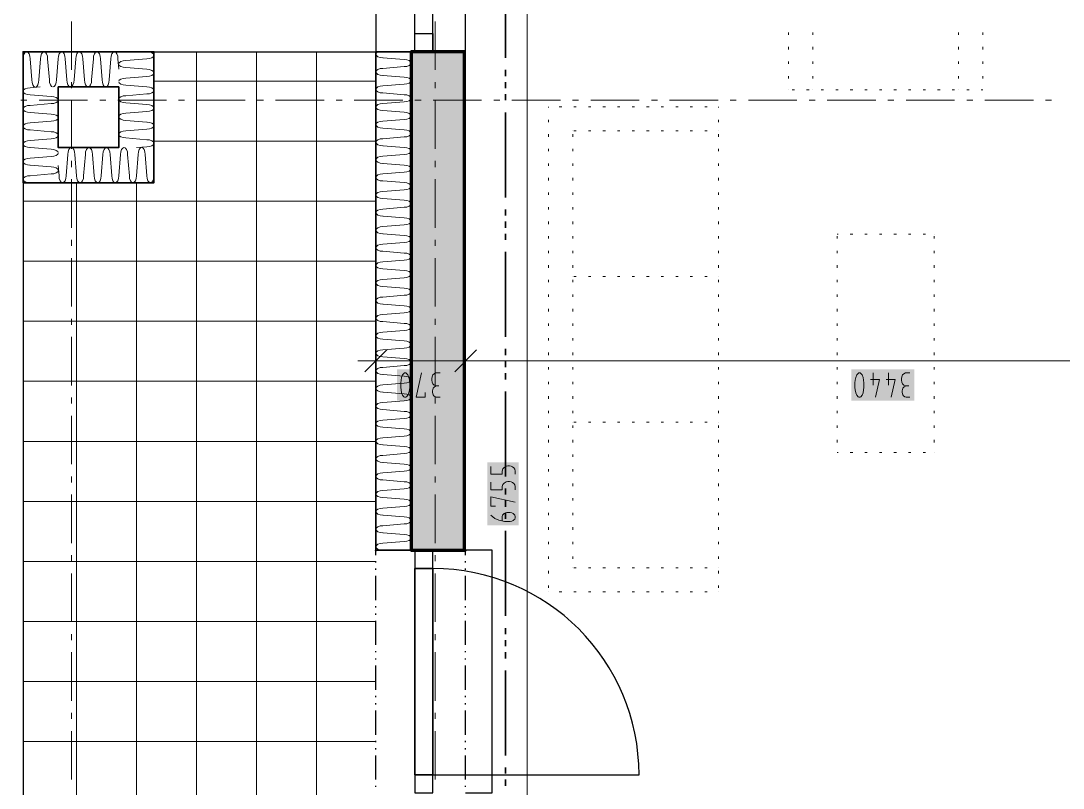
# Model space of a CAD drawing. Header units: millimetres. Extents: x 0 to 594, y 0 to 420.
# Drawn here: x 65.87 to 109.92, y 302.84 to 335.25 of the extents above; entities that cross this region are included whole.
import ezdxf

# ---------------------------------------------------------------- set-up
doc = ezdxf.new("R2010")
doc.units = ezdxf.units.MM
doc.header["$LTSCALE"] = 8
for name, color, linetype in [('PDF_Dvere', 7, 'Continuous'), ('PDF_Koty delkove', 7, 'Continuous'), ('PDF_Nabytek', 7, 'Continuous'), ('PDF_Obecne 0.25', 7, 'Continuous'), ('PDF_Okna', 7, 'Continuous'), ('PDF_Osy hlavni', 7, 'Continuous'), ('PDF_Pozarni useky', 7, 'Continuous'), ('PDF_Srafy', 7, 'Continuous'), ('PDF_Steny obvodove nosne', 7, 'Continuous'), ('PDF_Steny sendvic', 7, 'Continuous'), ('PDF_Zatepleni', 7, 'Continuous')]:
    doc.layers.add(name, color=color, linetype=linetype)

msp = doc.modelspace()

# ---------------------------------------------------------------- linework, layer by layer
at = {"layer": 'PDF_Dvere', "lineweight": 25}
for points in [[(82.52, 312.887), (82.52, 312.118), (83.289, 312.118), (83.289, 312.887)], [(82.52, 312.118), (83.289, 312.118)], [(82.52, 303.405), (82.52, 302.637), (83.289, 302.637), (83.289, 303.405)], [(82.52, 303.405), (83.289, 303.405)]]:
    msp.add_lwpolyline(points, close=True, dxfattribs=at)
for points in [[(82.52, 312.118), (82.52, 303.405), (82.52, 312.118)], [(83.289, 312.118), (83.289, 303.405), (83.289, 312.118)]]:
    msp.add_lwpolyline(points, dxfattribs=at)
msp.add_lwpolyline([(83.289, 303.405), (92.001, 303.405, 0.414213), (83.289, 312.118)], format="xyb", dxfattribs=at)
at = {"layer": 'PDF_Koty delkove', "lineweight": 18}
for points in [[(87.275, 149.093), (87.275, 159.435), (87.275, 191.374), (87.275, 192.86), (87.275, 204.494), (87.275, 205.621), (87.275, 227.197), (87.275, 228.684), (87.275, 273.219), (87.275, 275.833), (87.275, 277.217), (87.275, 346.455), (87.275, 350.35)], [(80.88, 321.662), (80.88, 320.893), (80.88, 320.124)], [(84.672, 321.662), (84.672, 320.893), (84.672, 320.124)], [(81.341, 321.354), (80.419, 320.432)], [(85.134, 321.354), (84.211, 320.432)], [(80.88, 320.893), (80.111, 320.893)], [(156.063, 320.893), (142.567, 320.893), (139.942, 320.893), (128.081, 320.893), (121.418, 320.893), (119.932, 320.893), (84.672, 320.893), (80.88, 320.893)], [(81.927, 319.969), (81.927, 319.764), (81.941, 319.663), (81.968, 319.543), (82.009, 319.44), (82.063, 319.372), (82.091, 319.355), (82.146, 319.355), (82.174, 319.372), (82.228, 319.44), (82.269, 319.543), (82.297, 319.663), (82.311, 319.764), (82.311, 319.969), (82.297, 320.072), (82.269, 320.192), (82.228, 320.294), (82.174, 320.363), (82.146, 320.38), (82.091, 320.38), (82.063, 320.363), (82.009, 320.294), (81.968, 320.192), (81.941, 320.072), (81.927, 319.969)], [(82.968, 319.559), (82.968, 319.355), (82.584, 319.355), (82.803, 320.38)], [(83.597, 320.38), (83.405, 320.38), (83.337, 320.345), (83.282, 320.294), (83.255, 320.209), (83.241, 320.141), (83.241, 320.072), (83.255, 319.987), (83.282, 319.919), (83.337, 319.868), (83.433, 319.833)], [(101.125, 319.969), (101.125, 319.764), (101.139, 319.663), (101.166, 319.543), (101.207, 319.44), (101.261, 319.372), (101.289, 319.355), (101.343, 319.355), (101.371, 319.372), (101.425, 319.44), (101.466, 319.543), (101.494, 319.663), (101.508, 319.764), (101.508, 319.969), (101.494, 320.072), (101.466, 320.192), (101.425, 320.294), (101.371, 320.363), (101.343, 320.38), (101.289, 320.38), (101.261, 320.363), (101.207, 320.294), (101.166, 320.192), (101.139, 320.072), (101.125, 319.969)], [(101.891, 320.38), (101.891, 319.868)], [(102.548, 320.38), (102.548, 319.868)], [(103.451, 320.38), (103.26, 320.38), (103.192, 320.345), (103.137, 320.294), (103.11, 320.209), (103.096, 320.141), (103.096, 320.072), (103.11, 319.987), (103.137, 319.919), (103.192, 319.868), (103.287, 319.833)], [(83.597, 319.355), (83.433, 319.355), (83.378, 319.372), (83.323, 319.407), (83.295, 319.458), (83.268, 319.559), (83.268, 319.628), (83.295, 319.731), (83.35, 319.799), (83.433, 319.833), (83.542, 319.833)], [(101.782, 320.107), (102.165, 320.107), (102, 319.355)], [(102.439, 320.107), (102.822, 320.107), (102.657, 319.355)], [(103.451, 319.355), (103.287, 319.355), (103.232, 319.372), (103.178, 319.407), (103.15, 319.458), (103.123, 319.559), (103.123, 319.628), (103.15, 319.731), (103.205, 319.799), (103.287, 319.833), (103.396, 319.833)], [(85.737, 316.098), (86.215, 316.098), (86.215, 316.235), (86.25, 316.33), (86.301, 316.385), (86.386, 316.44), (86.454, 316.454), (86.522, 316.454), (86.591, 316.44), (86.659, 316.413), (86.71, 316.372), (86.745, 316.317), (86.762, 316.235), (86.762, 316.098)], [(85.737, 316.427), (85.737, 316.098)], [(85.737, 315.77), (85.737, 315.441), (86.215, 315.441), (86.215, 315.578), (86.25, 315.673), (86.301, 315.728), (86.386, 315.783), (86.454, 315.797), (86.522, 315.797), (86.591, 315.783), (86.659, 315.756), (86.71, 315.714), (86.745, 315.66), (86.762, 315.578), (86.762, 315.441)], [(85.941, 314.756), (85.737, 314.756), (85.737, 315.14), (86.762, 314.921)], [(86.215, 314.127), (86.215, 314.318), (86.232, 314.373), (86.266, 314.414), (86.301, 314.441), (86.351, 314.469), (86.42, 314.483), (86.556, 314.483), (86.625, 314.469), (86.676, 314.441), (86.71, 314.414), (86.745, 314.373), (86.762, 314.318), (86.762, 314.264), (86.745, 314.209), (86.71, 314.168), (86.676, 314.141), (86.625, 314.113), (86.556, 314.099), (86.317, 314.099), (86.079, 314.154), (85.907, 314.236), (85.737, 314.373)]]:
    msp.add_lwpolyline(points, dxfattribs=at)
at = {"layer": 'PDF_Koty delkove', "color": 7, "lineweight": 18, "true_color": 0xffffff, "transparency": 33554559}
for points in [[(83.779, 320.534), (81.774, 320.534), (83.779, 319.202), (81.774, 319.202)], [(103.633, 320.534), (100.971, 320.534), (103.633, 319.202), (100.971, 319.202)], [(86.916, 313.945), (86.916, 316.607), (85.583, 313.945), (85.583, 316.607)]]:
    msp.add_solid(points, dxfattribs=at)
at = {"layer": 'PDF_Nabytek', "lineweight": 13}
for points in [[(98.324, 334.665), (98.324, 334.768)], [(99.349, 334.665), (99.349, 334.768)], [(105.499, 334.665), (105.499, 334.768)], [(106.524, 334.665), (106.524, 334.768)], [(98.324, 334.05), (98.324, 334.153)], [(99.349, 334.05), (99.349, 334.153)], [(105.499, 334.05), (105.499, 334.153)], [(106.524, 334.05), (106.524, 334.153)], [(98.324, 333.435), (98.324, 333.538)], [(99.349, 333.435), (99.349, 333.538)], [(105.499, 333.435), (105.499, 333.538)], [(106.524, 333.435), (106.524, 333.538)], [(98.324, 332.82), (98.324, 332.923)], [(99.349, 332.82), (99.349, 332.923)], [(105.499, 332.82), (105.499, 332.923)], [(106.524, 332.82), (106.524, 332.923)], [(98.324, 332.347), (98.324, 332.347)], [(98.324, 332.347), (98.324, 332.347)], [(98.572, 332.347), (98.469, 332.347)], [(99.187, 332.347), (99.084, 332.347)], [(99.349, 332.347), (99.349, 332.347)], [(99.802, 332.347), (99.699, 332.347)], [(100.417, 332.347), (100.314, 332.347)], [(101.032, 332.347), (100.929, 332.347)], [(101.647, 332.347), (101.544, 332.347)], [(102.262, 332.347), (102.159, 332.347)], [(102.877, 332.347), (102.774, 332.347)], [(103.492, 332.347), (103.389, 332.347)], [(104.107, 332.347), (104.004, 332.347)], [(104.722, 332.347), (104.619, 332.347)], [(105.337, 332.347), (105.234, 332.347)], [(105.499, 332.347), (105.499, 332.347)], [(105.952, 332.347), (105.849, 332.347)], [(106.524, 332.347), (106.464, 332.347)], [(106.524, 332.347), (106.524, 332.347)], [(106.524, 332.347), (106.524, 332.347)], [(88.18, 331.628), (88.18, 331.628)], [(88.18, 331.59), (88.18, 331.628)], [(88.18, 331.628), (88.18, 331.628)], [(88.732, 331.628), (88.629, 331.628)], [(89.347, 331.628), (89.244, 331.628)], [(89.962, 331.628), (89.859, 331.628)], [(90.577, 331.628), (90.474, 331.628)], [(91.192, 331.628), (91.089, 331.628)], [(91.807, 331.628), (91.704, 331.628)], [(92.422, 331.628), (92.319, 331.628)], [(93.037, 331.628), (92.934, 331.628)], [(93.652, 331.628), (93.549, 331.628)], [(94.267, 331.628), (94.164, 331.628)], [(94.882, 331.628), (94.779, 331.628)], [(95.355, 331.59), (95.355, 331.628)], [(95.355, 331.628), (95.355, 331.628)], [(95.355, 331.628), (95.355, 331.628)], [(88.18, 330.975), (88.18, 331.078)], [(95.355, 330.975), (95.355, 331.078)], [(88.18, 330.36), (88.18, 330.463)], [(89.205, 330.603), (89.205, 330.603)], [(89.205, 330.603), (89.205, 330.603)], [(89.205, 330.36), (89.205, 330.463)], [(89.347, 330.603), (89.244, 330.603)], [(89.962, 330.603), (89.859, 330.603)], [(90.577, 330.603), (90.474, 330.603)], [(91.192, 330.603), (91.089, 330.603)], [(91.807, 330.603), (91.704, 330.603)], [(92.422, 330.603), (92.319, 330.603)], [(93.037, 330.603), (92.934, 330.603)], [(93.652, 330.603), (93.549, 330.603)], [(94.267, 330.603), (94.164, 330.603)], [(94.882, 330.603), (94.779, 330.603)], [(95.355, 330.603), (95.355, 330.603)], [(95.355, 330.36), (95.355, 330.463)], [(88.18, 329.745), (88.18, 329.848)], [(89.205, 329.745), (89.205, 329.848)], [(95.355, 329.745), (95.355, 329.848)], [(88.18, 329.13), (88.18, 329.233)], [(89.205, 329.13), (89.205, 329.233)], [(95.355, 329.13), (95.355, 329.233)], [(88.18, 328.515), (88.18, 328.618)], [(89.205, 328.515), (89.205, 328.618)], [(95.355, 328.515), (95.355, 328.618)], [(88.18, 327.9), (88.18, 328.003)], [(89.205, 327.9), (89.205, 328.003)], [(95.355, 327.9), (95.355, 328.003)], [(88.18, 327.285), (88.18, 327.388)], [(89.205, 327.285), (89.205, 327.388)], [(95.355, 327.285), (95.355, 327.388)], [(88.18, 326.67), (88.18, 326.773)], [(89.205, 326.67), (89.205, 326.773)], [(95.355, 326.67), (95.355, 326.773)], [(88.18, 326.055), (88.18, 326.158)], [(89.205, 326.055), (89.205, 326.158)], [(95.355, 326.055), (95.355, 326.158)], [(100.417, 326.244), (100.374, 326.244)], [(100.374, 326.244), (100.374, 326.244)], [(100.374, 326.244), (100.374, 326.244)], [(100.374, 326.055), (100.374, 326.158)], [(101.032, 326.244), (100.929, 326.244)], [(101.647, 326.244), (101.544, 326.244)], [(102.262, 326.244), (102.159, 326.244)], [(102.877, 326.244), (102.774, 326.244)], [(103.492, 326.244), (103.389, 326.244)], [(104.107, 326.244), (104.004, 326.244)], [(104.474, 326.244), (104.474, 326.244)], [(104.474, 326.244), (104.474, 326.244)], [(104.474, 326.055), (104.474, 326.158)], [(88.18, 325.44), (88.18, 325.543)], [(89.205, 325.44), (89.205, 325.543)], [(95.355, 325.44), (95.355, 325.543)], [(100.374, 325.44), (100.374, 325.543)], [(104.474, 325.44), (104.474, 325.543)], [(88.18, 324.825), (88.18, 324.928)], [(89.205, 324.825), (89.205, 324.928)], [(95.355, 324.825), (95.355, 324.928)], [(100.374, 324.825), (100.374, 324.928)], [(104.474, 324.825), (104.474, 324.928)], [(88.18, 324.21), (88.18, 324.313)], [(89.205, 324.453), (89.205, 324.453)], [(89.205, 324.21), (89.205, 324.313)], [(89.347, 324.453), (89.244, 324.453)], [(89.962, 324.453), (89.859, 324.453)], [(90.577, 324.453), (90.474, 324.453)], [(91.192, 324.453), (91.089, 324.453)], [(91.807, 324.453), (91.704, 324.453)], [(92.422, 324.453), (92.319, 324.453)], [(93.037, 324.453), (92.934, 324.453)], [(93.652, 324.453), (93.549, 324.453)], [(94.267, 324.453), (94.164, 324.453)], [(94.882, 324.453), (94.779, 324.453)], [(95.355, 324.453), (95.355, 324.453)], [(95.355, 324.21), (95.355, 324.313)], [(100.374, 324.21), (100.374, 324.313)], [(104.474, 324.21), (104.474, 324.313)], [(88.18, 323.595), (88.18, 323.698)], [(89.205, 323.595), (89.205, 323.698)], [(95.355, 323.595), (95.355, 323.698)], [(100.374, 323.595), (100.374, 323.698)], [(104.474, 323.595), (104.474, 323.698)], [(88.18, 322.98), (88.18, 323.083)], [(89.205, 322.98), (89.205, 323.083)], [(95.355, 322.98), (95.355, 323.083)], [(100.374, 322.98), (100.374, 323.083)], [(104.474, 322.98), (104.474, 323.083)], [(88.18, 322.365), (88.18, 322.468)], [(89.205, 322.365), (89.205, 322.468)], [(95.355, 322.365), (95.355, 322.468)], [(100.374, 322.365), (100.374, 322.468)], [(104.474, 322.365), (104.474, 322.468)], [(88.18, 321.75), (88.18, 321.853)], [(89.205, 321.75), (89.205, 321.853)], [(95.355, 321.75), (95.355, 321.853)], [(100.374, 321.75), (100.374, 321.853)], [(104.474, 321.75), (104.474, 321.853)], [(88.18, 321.135), (88.18, 321.238)], [(89.205, 321.135), (89.205, 321.238)], [(95.355, 321.135), (95.355, 321.238)], [(100.374, 321.135), (100.374, 321.238)], [(104.474, 321.135), (104.474, 321.238)], [(88.18, 320.52), (88.18, 320.623)], [(89.205, 320.52), (89.205, 320.623)], [(95.355, 320.52), (95.355, 320.623)], [(100.374, 320.52), (100.374, 320.623)], [(104.474, 320.52), (104.474, 320.623)], [(88.18, 319.905), (88.18, 320.008)], [(89.205, 319.905), (89.205, 320.008)], [(95.355, 319.905), (95.355, 320.008)], [(100.374, 319.905), (100.374, 320.008)], [(104.474, 319.905), (104.474, 320.008)], [(88.18, 319.29), (88.18, 319.393)], [(89.205, 319.29), (89.205, 319.393)], [(95.355, 319.29), (95.355, 319.393)], [(100.374, 319.29), (100.374, 319.393)], [(104.474, 319.29), (104.474, 319.393)], [(88.18, 318.675), (88.18, 318.778)], [(89.205, 318.675), (89.205, 318.778)], [(95.355, 318.675), (95.355, 318.778)], [(100.374, 318.675), (100.374, 318.778)], [(104.474, 318.675), (104.474, 318.778)], [(88.18, 318.06), (88.18, 318.163)], [(89.205, 318.303), (89.205, 318.303)], [(89.205, 318.06), (89.205, 318.163)], [(89.347, 318.303), (89.244, 318.303)], [(89.962, 318.303), (89.859, 318.303)], [(90.577, 318.303), (90.474, 318.303)], [(91.192, 318.303), (91.089, 318.303)], [(91.807, 318.303), (91.704, 318.303)], [(92.422, 318.303), (92.319, 318.303)], [(93.037, 318.303), (92.934, 318.303)], [(93.652, 318.303), (93.549, 318.303)], [(94.267, 318.303), (94.164, 318.303)], [(94.882, 318.303), (94.779, 318.303)], [(95.355, 318.303), (95.355, 318.303)], [(95.355, 318.06), (95.355, 318.163)], [(100.374, 318.06), (100.374, 318.163)], [(104.474, 318.06), (104.474, 318.163)], [(88.18, 317.445), (88.18, 317.548)], [(89.205, 317.445), (89.205, 317.548)], [(95.355, 317.445), (95.355, 317.548)], [(100.374, 317.445), (100.374, 317.548)], [(104.474, 317.445), (104.474, 317.548)], [(88.18, 316.83), (88.18, 316.933)], [(89.205, 316.83), (89.205, 316.933)], [(95.355, 316.83), (95.355, 316.933)], [(100.417, 317.019), (100.374, 317.019)], [(100.374, 317.019), (100.374, 317.019)], [(100.374, 317.019), (100.374, 317.019)], [(101.032, 317.019), (100.929, 317.019)], [(101.647, 317.019), (101.544, 317.019)], [(102.262, 317.019), (102.159, 317.019)], [(102.877, 317.019), (102.774, 317.019)], [(103.492, 317.019), (103.389, 317.019)], [(104.107, 317.019), (104.004, 317.019)], [(104.474, 317.019), (104.474, 317.019)], [(104.474, 317.019), (104.474, 317.019)], [(88.18, 316.215), (88.18, 316.318)], [(89.205, 316.215), (89.205, 316.318)], [(95.355, 316.215), (95.355, 316.318)], [(88.18, 315.6), (88.18, 315.703)], [(89.205, 315.6), (89.205, 315.703)], [(95.355, 315.6), (95.355, 315.703)], [(88.18, 314.985), (88.18, 315.088)], [(89.205, 314.985), (89.205, 315.088)], [(95.355, 314.985), (95.355, 315.088)], [(88.18, 314.37), (88.18, 314.473)], [(89.205, 314.37), (89.205, 314.473)], [(95.355, 314.37), (95.355, 314.473)], [(88.18, 313.755), (88.18, 313.858)], [(89.205, 313.755), (89.205, 313.858)], [(95.355, 313.755), (95.355, 313.858)], [(88.18, 313.14), (88.18, 313.243)], [(89.205, 313.14), (89.205, 313.243)], [(95.355, 313.14), (95.355, 313.243)], [(88.18, 312.525), (88.18, 312.628)], [(89.205, 312.525), (89.205, 312.628)], [(95.355, 312.525), (95.355, 312.628)], [(88.18, 311.91), (88.18, 312.013)], [(89.205, 312.153), (89.205, 312.153)], [(89.205, 312.153), (89.205, 312.153)], [(89.347, 312.153), (89.244, 312.153)], [(89.962, 312.153), (89.859, 312.153)], [(90.577, 312.153), (90.474, 312.153)], [(91.192, 312.153), (91.089, 312.153)], [(91.807, 312.153), (91.704, 312.153)], [(92.422, 312.153), (92.319, 312.153)], [(93.037, 312.153), (92.934, 312.153)], [(93.652, 312.153), (93.549, 312.153)], [(94.267, 312.153), (94.164, 312.153)], [(94.882, 312.153), (94.779, 312.153)], [(95.355, 312.153), (95.355, 312.153)], [(95.355, 311.91), (95.355, 312.013)], [(88.18, 311.295), (88.18, 311.398)], [(88.18, 311.128), (88.18, 311.128)], [(88.18, 311.128), (88.18, 311.128)], [(88.732, 311.128), (88.629, 311.128)], [(89.347, 311.128), (89.244, 311.128)], [(89.962, 311.128), (89.859, 311.128)], [(90.577, 311.128), (90.474, 311.128)], [(91.192, 311.128), (91.089, 311.128)], [(91.807, 311.128), (91.704, 311.128)], [(92.422, 311.128), (92.319, 311.128)], [(93.037, 311.128), (92.934, 311.128)], [(93.652, 311.128), (93.549, 311.128)], [(94.267, 311.128), (94.164, 311.128)], [(94.882, 311.128), (94.779, 311.128)], [(95.355, 311.295), (95.355, 311.398)], [(95.355, 311.128), (95.355, 311.128)], [(95.355, 311.128), (95.355, 311.128)]]:
    msp.add_lwpolyline(points, dxfattribs=at)
at = {"layer": 'PDF_Obecne 0.25', "lineweight": 25}
for points in [[(71.501, 333.95), (80.88, 333.95)], [(65.966, 328.415), (65.966, 277.114)], [(84.672, 302.637), (85.8, 302.637), (85.8, 312.887), (84.672, 312.887)]]:
    msp.add_lwpolyline(points, dxfattribs=at)
at = {"layer": 'PDF_Okna', "lineweight": 25}
for points in [[(80.88, 344.2), (80.88, 333.95)], [(82.52, 333.95), (82.52, 344.2)], [(83.289, 333.95), (83.289, 344.2)], [(84.672, 333.95), (84.672, 344.2)]]:
    msp.add_lwpolyline(points, dxfattribs=at)
msp.add_lwpolyline([(82.52, 333.95), (82.52, 334.719), (83.289, 334.719), (83.289, 333.95)], close=True, dxfattribs=at)
at = {"layer": 'PDF_Osy hlavni', "lineweight": 18}
for points in [[(68.016, 333.179), (68.016, 335.229)], [(83.391, 335.229), (83.391, 333.179), (83.391, 335.229)], [(68.016, 332.41), (68.016, 332.667)], [(83.391, 332.667), (83.391, 332.41), (83.391, 332.667)], [(66.131, 331.9), (65.875, 331.9)], [(68.693, 331.9), (66.643, 331.9)], [(68.016, 329.848), (68.016, 331.898)], [(69.462, 331.9), (69.206, 331.9)], [(72.025, 331.9), (69.975, 331.9)], [(72.793, 331.9), (72.537, 331.9)], [(75.356, 331.9), (73.306, 331.9)], [(76.125, 331.9), (75.868, 331.9)], [(78.687, 331.9), (76.637, 331.9)], [(79.456, 331.9), (79.2, 331.9)], [(82.018, 331.9), (79.968, 331.9)], [(82.787, 331.9), (82.531, 331.9)], [(85.349, 331.9), (83.299, 331.9)], [(83.391, 331.898), (83.391, 329.848), (83.391, 331.898)], [(86.118, 331.9), (85.862, 331.9)], [(88.681, 331.9), (86.631, 331.9)], [(89.449, 331.9), (89.193, 331.9)], [(92.012, 331.9), (89.962, 331.9)], [(92.781, 331.9), (92.524, 331.9)], [(95.343, 331.9), (93.293, 331.9)], [(96.112, 331.9), (95.856, 331.9)], [(98.674, 331.9), (96.624, 331.9)], [(99.443, 331.9), (99.187, 331.9)], [(102.006, 331.9), (99.956, 331.9)], [(102.774, 331.9), (102.518, 331.9)], [(105.337, 331.9), (103.287, 331.9)], [(106.106, 331.9), (105.849, 331.9)], [(108.668, 331.9), (106.618, 331.9)], [(109.437, 331.9), (109.181, 331.9)], [(68.016, 329.079), (68.016, 329.335)], [(83.391, 329.335), (83.391, 329.079), (83.391, 329.335)], [(68.016, 326.517), (68.016, 328.567)], [(83.391, 328.567), (83.391, 326.517), (83.391, 328.567)], [(68.016, 325.748), (68.016, 326.004)], [(83.391, 326.004), (83.391, 325.748), (83.391, 326.004)], [(68.016, 323.185), (68.016, 325.235)], [(83.391, 325.235), (83.391, 323.185), (83.391, 325.235)], [(68.016, 322.417), (68.016, 322.673)], [(83.391, 322.673), (83.391, 322.417), (83.391, 322.673)], [(68.016, 319.854), (68.016, 321.904)], [(83.391, 321.904), (83.391, 319.854), (83.391, 321.904)], [(68.016, 319.085), (68.016, 319.342)], [(83.391, 319.342), (83.391, 319.085), (83.391, 319.342)], [(68.016, 316.523), (68.016, 318.573)], [(83.391, 318.573), (83.391, 316.523), (83.391, 318.573)], [(68.016, 315.754), (68.016, 316.01)], [(83.391, 316.01), (83.391, 315.754), (83.391, 316.01)], [(68.016, 313.192), (68.016, 315.242)], [(83.391, 315.242), (83.391, 313.192), (83.391, 315.242)], [(68.016, 312.423), (68.016, 312.679)], [(83.391, 312.423), (83.391, 312.679), (83.391, 312.423)], [(68.016, 309.86), (68.016, 311.91)], [(83.391, 311.91), (83.391, 309.86), (83.391, 311.91)], [(68.016, 309.092), (68.016, 309.348)], [(83.391, 309.348), (83.391, 309.092), (83.391, 309.348)], [(68.016, 306.529), (68.016, 308.579)], [(83.391, 308.579), (83.391, 306.529), (83.391, 308.579)], [(68.016, 305.761), (68.016, 306.017)], [(83.391, 306.017), (83.391, 305.761), (83.391, 306.017)], [(68.016, 303.198), (68.016, 305.248)], [(83.391, 305.248), (83.391, 303.198), (83.391, 305.248)]]:
    msp.add_lwpolyline(points, dxfattribs=at)
at = {"layer": 'PDF_Pozarni useky', "lineweight": 35}
for points in [[(86.353, 333.692), (86.353, 337.279)], [(86.353, 332.923), (86.353, 333.179)], [(86.353, 332.41), (86.353, 332.667)], [(86.353, 331.898), (86.353, 332.154)], [(86.353, 327.798), (86.353, 331.385)], [(86.353, 327.029), (86.353, 327.285)], [(86.353, 326.517), (86.353, 326.773)], [(86.353, 326.004), (86.353, 326.26)], [(86.353, 321.904), (86.353, 325.492)], [(86.353, 321.135), (86.353, 321.392)], [(86.353, 320.623), (86.353, 320.879)], [(86.353, 320.11), (86.353, 320.367)], [(86.353, 316.01), (86.353, 319.598)], [(86.353, 315.242), (86.353, 315.498)], [(86.353, 314.729), (86.353, 314.985)], [(86.353, 314.217), (86.353, 314.473)], [(86.353, 310.117), (86.353, 313.704)], [(86.353, 309.348), (86.353, 309.604)], [(86.353, 308.836), (86.353, 309.092)], [(86.353, 308.323), (86.353, 308.579)], [(86.353, 304.223), (86.353, 307.811)], [(86.353, 303.454), (86.353, 303.711)], [(86.353, 302.942), (86.353, 303.198)]]:
    msp.add_lwpolyline(points, dxfattribs=at)
at = {"layer": 'PDF_Srafy', "lineweight": 9}
for points in [[(73.295, 333.95), (73.295, 332.71), (73.295, 327.637), (73.295, 322.563), (73.295, 317.49), (73.295, 312.417), (73.295, 307.343), (73.295, 302.27), (73.295, 297.196), (73.295, 292.123), (73.295, 287.049), (73.295, 281.976)], [(75.831, 333.95), (75.831, 330.174), (75.831, 325.1), (75.831, 320.027), (75.831, 314.953), (75.831, 309.88), (75.831, 304.806), (75.831, 299.733), (75.831, 294.66), (75.831, 289.586), (75.831, 284.513), (75.831, 279.439), (75.831, 277.114)], [(78.368, 333.95), (78.368, 332.71), (78.368, 327.637)], [(80.88, 332.71), (78.368, 332.71), (73.295, 332.71), (71.501, 332.71)], [(80.88, 330.174), (75.831, 330.174), (71.501, 330.174)], [(68.221, 328.415), (68.221, 327.637), (68.221, 322.563), (68.221, 317.49), (68.221, 312.417), (68.221, 307.343), (68.221, 302.27), (68.221, 297.196), (68.221, 292.123), (68.221, 287.049)], [(70.758, 328.415), (70.758, 325.1), (70.758, 320.027), (70.758, 314.953), (70.758, 309.88), (70.758, 304.806), (70.758, 299.733), (70.758, 294.66), (70.758, 289.586), (70.758, 284.513)], [(80.88, 327.637), (78.368, 327.637), (73.295, 327.637), (68.221, 327.637), (65.966, 327.637)], [(78.368, 327.637), (78.368, 322.563), (78.368, 317.49), (78.368, 312.417), (78.368, 307.343), (78.368, 302.27), (78.368, 297.196), (78.368, 292.123), (78.368, 287.049), (78.368, 281.976), (78.368, 277.114)], [(80.88, 325.1), (75.831, 325.1), (70.758, 325.1), (65.966, 325.1)], [(68.221, 322.563), (65.966, 322.563)], [(80.88, 322.563), (78.368, 322.563), (73.295, 322.563), (68.221, 322.563)], [(80.88, 320.027), (75.831, 320.027), (70.758, 320.027), (65.966, 320.027)], [(68.221, 317.49), (65.966, 317.49)], [(80.88, 317.49), (78.368, 317.49), (73.295, 317.49), (68.221, 317.49)], [(70.758, 314.953), (65.966, 314.953)], [(80.88, 314.953), (75.831, 314.953), (70.758, 314.953)], [(73.295, 312.417), (68.221, 312.417), (65.966, 312.417)], [(80.88, 312.417), (78.368, 312.417), (73.295, 312.417)], [(75.831, 309.88), (70.758, 309.88), (65.966, 309.88)], [(80.88, 309.88), (75.831, 309.88)], [(80.88, 307.343), (78.368, 307.343), (73.295, 307.343), (68.221, 307.343), (65.966, 307.343)], [(80.88, 304.806), (75.831, 304.806), (70.758, 304.806), (65.966, 304.806)]]:
    msp.add_lwpolyline(points, dxfattribs=at)
at = {"layer": 'PDF_Steny obvodove nosne', "lineweight": 70}
msp.add_lwpolyline([(84.621, 333.95), (83.289, 333.95), (82.52, 333.95), (82.366, 333.95), (82.366, 312.887), (82.52, 312.887), (83.289, 312.887), (84.621, 312.887), (84.621, 333.95)], dxfattribs=at)
at = {"layer": 'PDF_Steny obvodove nosne', "color": 9, "lineweight": 9, "true_color": 0xc0c0c0, "transparency": 33554559}
msp.add_solid([(84.621, 312.887), (84.621, 333.95), (82.366, 312.887), (82.366, 333.95)], dxfattribs=at)
at = {"layer": 'PDF_Steny sendvic', "lineweight": 25}
for points in [[(80.88, 312.679), (80.88, 312.887)], [(84.672, 312.679), (84.672, 312.887)], [(80.88, 312.372), (80.88, 312.423)], [(84.672, 312.372), (84.672, 312.423)], [(80.88, 312.064), (80.88, 312.115)], [(84.672, 312.064), (84.672, 312.115)], [(80.88, 310.783), (80.88, 311.808)], [(84.672, 310.783), (84.672, 311.808)], [(80.88, 310.475), (80.88, 310.527)], [(80.88, 310.168), (80.88, 310.219)], [(84.672, 310.475), (84.672, 310.527)], [(84.672, 310.168), (84.672, 310.219)], [(80.88, 308.887), (80.88, 309.912)], [(84.672, 308.887), (84.672, 309.912)], [(80.88, 308.579), (80.88, 308.631)], [(84.672, 308.579), (84.672, 308.631)], [(80.88, 308.272), (80.88, 308.323)], [(80.88, 306.991), (80.88, 308.016)], [(84.672, 308.272), (84.672, 308.323)], [(84.672, 306.991), (84.672, 308.016)], [(80.88, 306.683), (80.88, 306.734)], [(84.672, 306.683), (84.672, 306.734)], [(80.88, 306.376), (80.88, 306.427)], [(84.672, 306.376), (84.672, 306.427)], [(80.88, 305.094), (80.88, 306.119)], [(84.672, 305.094), (84.672, 306.119)], [(80.88, 304.787), (80.88, 304.838)], [(84.672, 304.787), (84.672, 304.838)], [(80.88, 304.479), (80.88, 304.531)], [(84.672, 304.479), (84.672, 304.531)], [(80.88, 303.198), (80.88, 304.223)], [(84.672, 303.198), (84.672, 304.223)], [(80.88, 302.891), (80.88, 302.942)], [(84.672, 302.891), (84.672, 302.942)]]:
    msp.add_lwpolyline(points, dxfattribs=at)
at = {"layer": 'PDF_Steny sendvic', "lineweight": 25, "transparency": 33554559}
for points in [[(80.88, 312.823), (80.816, 312.887), (80.944, 312.887), (80.88, 312.951)], [(84.672, 312.823), (84.608, 312.887), (84.736, 312.887), (84.672, 312.951)]]:
    msp.add_solid(points, dxfattribs=at)
at = {"layer": 'PDF_Zatepleni', "lineweight": 9}
for points in [[(66.115, 333.95), (66.058, 333.928), (66.01, 333.863), (65.978, 333.767), (65.966, 333.653)], [(66.471, 332.464), (66.429, 332.485), (66.381, 332.55), (66.348, 332.647), (66.337, 332.761), (66.263, 333.653), (66.252, 333.767), (66.22, 333.863), (66.172, 333.928), (66.115, 333.95)], [(66.502, 332.464), (66.544, 332.485), (66.592, 332.55), (66.624, 332.647), (66.636, 332.761), (66.709, 333.653), (66.721, 333.767), (66.753, 333.863), (66.801, 333.928), (66.858, 333.95)], [(67.007, 333.653), (66.995, 333.767), (66.963, 333.863), (66.915, 333.928), (66.858, 333.95)], [(67.379, 332.761), (67.452, 333.653), (67.464, 333.767), (67.496, 333.863), (67.544, 333.928), (67.601, 333.95)], [(67.75, 333.653), (67.738, 333.767), (67.706, 333.863), (67.658, 333.928), (67.601, 333.95)], [(68.122, 332.761), (68.196, 333.653), (68.207, 333.767), (68.239, 333.863), (68.287, 333.928), (68.344, 333.95)], [(68.493, 333.653), (68.482, 333.767), (68.449, 333.863), (68.401, 333.928), (68.344, 333.95)], [(68.865, 332.761), (68.939, 333.653), (68.95, 333.767), (68.982, 333.863), (69.03, 333.928), (69.087, 333.95)], [(69.236, 333.653), (69.225, 333.767), (69.192, 333.863), (69.144, 333.928), (69.087, 333.95)], [(69.608, 332.761), (69.682, 333.653), (69.693, 333.767), (69.725, 333.863), (69.774, 333.928), (69.83, 333.95)], [(69.979, 333.653), (69.968, 333.767), (69.936, 333.863), (69.887, 333.928), (69.83, 333.95)], [(70.015, 333.446), (70.036, 333.487), (70.101, 333.536), (70.198, 333.568), (70.312, 333.579), (71.204, 333.653), (71.318, 333.664), (71.414, 333.696), (71.479, 333.745), (71.501, 333.802), (71.479, 333.858), (71.414, 333.907), (71.318, 333.939), (71.204, 333.95)], [(80.974, 333.95), (80.967, 333.948), (80.902, 333.899), (80.88, 333.843)], [(67.007, 333.653), (67.08, 332.761)], [(67.75, 333.653), (67.823, 332.761)], [(68.493, 333.653), (68.566, 332.761)], [(69.236, 333.653), (69.31, 332.761)], [(69.979, 333.653), (70.015, 333.218)], [(80.88, 333.843), (80.902, 333.786), (80.967, 333.737), (81.063, 333.705), (81.177, 333.694)], [(82.069, 333.62), (81.177, 333.694)], [(82.069, 333.62), (82.069, 333.62)], [(82.366, 333.487), (82.345, 333.528), (82.28, 333.577), (82.183, 333.609), (82.069, 333.62)], [(70.015, 332.702), (70.036, 332.744), (70.101, 332.792), (70.198, 332.825), (70.312, 332.836), (71.204, 332.91), (71.318, 332.921), (71.414, 332.953), (71.479, 333.002), (71.501, 333.058), (71.479, 333.115), (71.414, 333.164), (71.318, 333.196), (71.204, 333.207), (70.312, 333.281), (70.198, 333.292), (70.101, 333.324), (70.036, 333.373), (70.015, 333.414)], [(70.312, 333.281), (70.312, 333.281)], [(81.177, 333.248), (81.063, 333.237), (80.967, 333.205), (80.902, 333.156), (80.88, 333.099)], [(80.88, 333.099), (80.902, 333.043), (80.967, 332.994), (81.063, 332.962), (81.177, 332.951)], [(81.177, 333.248), (82.069, 333.322)], [(82.069, 333.322), (82.183, 333.333), (82.28, 333.365), (82.345, 333.414), (82.366, 333.455)], [(66.636, 332.761), (66.636, 332.761)], [(67.08, 332.761), (67.092, 332.647), (67.124, 332.55), (67.172, 332.485), (67.214, 332.464)], [(67.335, 332.55), (67.368, 332.647), (67.379, 332.761)], [(67.379, 332.761), (67.379, 332.761)], [(67.823, 332.761), (67.835, 332.647), (67.867, 332.55), (67.915, 332.485), (67.957, 332.464)], [(67.988, 332.464), (68.03, 332.485), (68.078, 332.55), (68.111, 332.647), (68.122, 332.761)], [(68.122, 332.761), (68.122, 332.761)], [(68.566, 332.761), (68.578, 332.647), (68.61, 332.55), (68.659, 332.485), (68.7, 332.464)], [(68.731, 332.464), (68.773, 332.485), (68.821, 332.55), (68.854, 332.647), (68.865, 332.761)], [(68.865, 332.761), (68.865, 332.761)], [(69.31, 332.761), (69.321, 332.647), (69.353, 332.55), (69.402, 332.485), (69.443, 332.464)], [(69.475, 332.464), (69.516, 332.485), (69.565, 332.55), (69.597, 332.647), (69.608, 332.761)], [(69.608, 332.761), (69.608, 332.761)], [(70.015, 332.671), (70.036, 332.63), (70.101, 332.581), (70.198, 332.549), (70.312, 332.538), (71.204, 332.464), (71.318, 332.453), (71.414, 332.42), (71.479, 332.372), (71.501, 332.315), (71.479, 332.258), (71.414, 332.21), (71.318, 332.178), (71.204, 332.167), (70.312, 332.093), (70.198, 332.082), (70.101, 332.049), (70.036, 332.001), (70.015, 331.959)], [(82.069, 332.877), (81.177, 332.951)], [(82.069, 332.877), (82.069, 332.877)], [(82.366, 332.744), (82.345, 332.785), (82.28, 332.834), (82.183, 332.866), (82.069, 332.877)], [(82.069, 332.579), (82.183, 332.59), (82.28, 332.622), (82.345, 332.671), (82.366, 332.712)], [(66.698, 332.464), (66.263, 332.428), (66.15, 332.417), (66.053, 332.385), (65.989, 332.336), (65.966, 332.279), (65.989, 332.223), (66.053, 332.174), (66.15, 332.142), (66.263, 332.131), (67.155, 332.057)], [(67.245, 332.464), (67.287, 332.485), (67.335, 332.55)], [(70.312, 332.538), (70.312, 332.538)], [(81.177, 332.505), (81.063, 332.494), (80.967, 332.461), (80.902, 332.413), (80.88, 332.356)], [(80.88, 332.356), (80.902, 332.299), (80.967, 332.251), (81.063, 332.219), (81.177, 332.208)], [(81.177, 332.505), (82.069, 332.579)], [(82.069, 332.134), (81.177, 332.208)], [(67.452, 331.892), (67.431, 331.851), (67.366, 331.802), (67.27, 331.77), (67.155, 331.758), (66.263, 331.685), (66.15, 331.674), (66.053, 331.641), (65.989, 331.593), (65.966, 331.536), (65.989, 331.479), (66.053, 331.431), (66.15, 331.399), (66.263, 331.388), (67.155, 331.314)], [(67.155, 332.057), (67.155, 332.057)], [(67.452, 331.923), (67.431, 331.965), (67.366, 332.013), (67.27, 332.046), (67.155, 332.057)], [(70.015, 331.216), (70.036, 331.258), (70.101, 331.306), (70.198, 331.339), (70.312, 331.35), (71.204, 331.424), (71.318, 331.435), (71.414, 331.467), (71.479, 331.515), (71.501, 331.572), (71.479, 331.629), (71.414, 331.677), (71.318, 331.71), (71.204, 331.721), (70.312, 331.794), (70.198, 331.806), (70.101, 331.838), (70.036, 331.887), (70.015, 331.928)], [(70.312, 331.794), (70.312, 331.794)], [(81.177, 331.762), (81.063, 331.751), (80.967, 331.718), (80.902, 331.67), (80.88, 331.613)], [(81.177, 331.762), (82.069, 331.835)], [(82.069, 332.134), (82.069, 332.134)], [(82.345, 332.042), (82.28, 332.09), (82.183, 332.123), (82.069, 332.134)], [(82.069, 331.835), (82.183, 331.847), (82.28, 331.879), (82.345, 331.928), (82.366, 331.969)], [(82.366, 332), (82.345, 332.042)], [(67.155, 331.314), (67.155, 331.314)], [(67.452, 331.18), (67.431, 331.222), (67.366, 331.27), (67.27, 331.303), (67.155, 331.314)], [(80.88, 331.613), (80.902, 331.556), (80.967, 331.508)], [(80.967, 331.508), (81.063, 331.476), (81.177, 331.465)], [(82.069, 331.391), (81.177, 331.465)], [(82.069, 331.391), (82.069, 331.391)], [(82.366, 331.257), (82.345, 331.299), (82.28, 331.347), (82.183, 331.38), (82.069, 331.391)], [(67.452, 331.149), (67.431, 331.108), (67.366, 331.059), (67.27, 331.027), (67.155, 331.015), (66.263, 330.942), (66.15, 330.931), (66.053, 330.898), (65.989, 330.85), (65.966, 330.793), (65.989, 330.736), (66.053, 330.688), (66.15, 330.656), (66.263, 330.645), (67.155, 330.571)], [(70.015, 330.473), (70.036, 330.515), (70.101, 330.563), (70.198, 330.595), (70.312, 330.607), (71.204, 330.68), (71.318, 330.692), (71.414, 330.724), (71.479, 330.772), (71.501, 330.829), (71.479, 330.886), (71.414, 330.934), (71.318, 330.966), (71.204, 330.978), (70.312, 331.051), (70.198, 331.063), (70.101, 331.095), (70.036, 331.143), (70.015, 331.185)], [(70.312, 331.051), (70.312, 331.051)], [(81.177, 331.019), (81.063, 331.007), (80.967, 330.975), (80.902, 330.927), (80.88, 330.87)], [(80.88, 330.87), (80.902, 330.813), (80.967, 330.765), (81.063, 330.733), (81.177, 330.721)], [(81.177, 331.019), (82.069, 331.092)], [(82.069, 331.092), (82.183, 331.104), (82.28, 331.136), (82.345, 331.184), (82.366, 331.226)], [(67.452, 330.406), (67.431, 330.364), (67.366, 330.316), (67.27, 330.284), (67.155, 330.272), (66.263, 330.199), (66.15, 330.187), (66.053, 330.155), (65.989, 330.107), (65.966, 330.05), (65.966, 330.05), (65.989, 329.993), (66.053, 329.945), (66.15, 329.913), (66.263, 329.901), (67.155, 329.828)], [(67.155, 330.571), (67.155, 330.571)], [(67.452, 330.437), (67.431, 330.479), (67.366, 330.527), (67.27, 330.56), (67.155, 330.571)], [(70.769, 329.901), (71.204, 329.937), (71.318, 329.949), (71.414, 329.981), (71.479, 330.029), (71.501, 330.086), (71.479, 330.143), (71.414, 330.191), (71.318, 330.223), (71.204, 330.235), (70.312, 330.308), (70.198, 330.32), (70.101, 330.352), (70.036, 330.4), (70.015, 330.442)], [(82.069, 330.648), (81.177, 330.721)], [(82.069, 330.648), (82.069, 330.648)], [(82.366, 330.514), (82.345, 330.556), (82.28, 330.604), (82.183, 330.637), (82.069, 330.648)], [(82.069, 330.349), (82.183, 330.361), (82.28, 330.393), (82.345, 330.441), (82.366, 330.483)], [(70.312, 330.308), (70.312, 330.308)], [(81.177, 330.276), (81.063, 330.264), (80.967, 330.232), (80.902, 330.184), (80.88, 330.127)], [(80.88, 330.127), (80.902, 330.07), (80.967, 330.022), (81.063, 329.99), (81.177, 329.978)], [(81.177, 330.276), (82.069, 330.349)], [(82.069, 329.905), (81.177, 329.978)], [(67.452, 329.663), (67.431, 329.621), (67.366, 329.573), (67.27, 329.541), (67.155, 329.529), (66.263, 329.456), (66.15, 329.444), (66.053, 329.412), (65.989, 329.364), (65.966, 329.307), (65.989, 329.25), (66.053, 329.202), (66.15, 329.17), (66.263, 329.158), (67.155, 329.085)], [(67.155, 329.828), (67.155, 329.828)], [(67.452, 329.694), (67.431, 329.736), (67.366, 329.784), (67.27, 329.817), (67.155, 329.828)], [(67.859, 329.604), (67.786, 328.712), (67.774, 328.599), (67.742, 328.502), (67.694, 328.438), (67.637, 328.415)], [(67.993, 329.901), (67.951, 329.88), (67.903, 329.815), (67.871, 329.719), (67.859, 329.604)], [(67.859, 329.604), (67.859, 329.604)], [(68.158, 329.604), (68.147, 329.719), (68.114, 329.815), (68.066, 329.88), (68.024, 329.901)], [(68.231, 328.712), (68.158, 329.604)], [(68.602, 329.604), (68.529, 328.712), (68.517, 328.599), (68.485, 328.502), (68.437, 328.438), (68.38, 328.415)], [(68.736, 329.901), (68.694, 329.88), (68.646, 329.815), (68.614, 329.719), (68.602, 329.604)], [(68.602, 329.604), (68.602, 329.604)], [(68.901, 329.604), (68.89, 329.719), (68.857, 329.815), (68.809, 329.88), (68.767, 329.901)], [(68.975, 328.712), (68.901, 329.604)], [(69.345, 329.604), (69.272, 328.712), (69.261, 328.599), (69.228, 328.502), (69.18, 328.438), (69.123, 328.415)], [(69.479, 329.901), (69.438, 329.88), (69.389, 329.815), (69.357, 329.719), (69.345, 329.604)], [(69.345, 329.604), (69.345, 329.604)], [(69.644, 329.604), (69.633, 329.719), (69.6, 329.815), (69.552, 329.88), (69.51, 329.901)], [(69.718, 328.712), (69.644, 329.604)], [(70.089, 329.604), (70.015, 328.712), (70.004, 328.599), (69.971, 328.502), (69.923, 328.438), (69.866, 328.415)], [(70.181, 329.88), (70.132, 329.815), (70.1, 329.719), (70.089, 329.604)], [(70.089, 329.604), (70.089, 329.604)], [(70.222, 329.901), (70.181, 329.88)], [(70.387, 329.604), (70.376, 329.719), (70.343, 329.815), (70.295, 329.88), (70.253, 329.901)], [(70.461, 328.712), (70.387, 329.604)], [(70.965, 329.901), (70.924, 329.88), (70.875, 329.815), (70.843, 329.719), (70.832, 329.604), (70.758, 328.712), (70.747, 328.599), (70.715, 328.502), (70.666, 328.438), (70.609, 328.415)], [(70.832, 329.604), (70.832, 329.604)], [(70.997, 329.901), (71.038, 329.88), (71.087, 329.815), (71.119, 329.719), (71.13, 329.604), (71.204, 328.712), (71.215, 328.599), (71.247, 328.502), (71.296, 328.438), (71.353, 328.415)], [(81.177, 329.532), (81.063, 329.521), (80.967, 329.489), (80.902, 329.441), (80.88, 329.384)], [(81.177, 329.532), (82.069, 329.606)], [(82.069, 329.905), (82.069, 329.905)], [(82.366, 329.771), (82.345, 329.813), (82.28, 329.861), (82.183, 329.893), (82.069, 329.905)], [(82.069, 329.606), (82.183, 329.617), (82.28, 329.65), (82.345, 329.698), (82.366, 329.74)], [(67.155, 329.085), (67.155, 329.085)], [(67.27, 329.073), (67.155, 329.085)], [(67.452, 328.951), (67.431, 328.993), (67.366, 329.041), (67.27, 329.073)], [(67.488, 328.712), (67.452, 329.147)], [(80.88, 329.384), (80.88, 329.384)], [(80.88, 329.384), (80.902, 329.327), (80.967, 329.279), (81.063, 329.247), (81.177, 329.235)], [(82.069, 329.162), (81.177, 329.235)], [(82.069, 329.162), (82.069, 329.162)], [(82.366, 329.028), (82.345, 329.069), (82.28, 329.118), (82.183, 329.15), (82.069, 329.162)], [(67.452, 328.92), (67.431, 328.878), (67.366, 328.83), (67.27, 328.797), (67.155, 328.786), (66.263, 328.712), (66.15, 328.701), (66.053, 328.669), (65.989, 328.621), (65.966, 328.564), (65.989, 328.507), (66.053, 328.459), (66.15, 328.427), (66.263, 328.415)], [(67.488, 328.712), (67.5, 328.599), (67.532, 328.502), (67.58, 328.438), (67.637, 328.415)], [(68.231, 328.712), (68.243, 328.599), (68.275, 328.502), (68.323, 328.438), (68.38, 328.415)], [(68.975, 328.712), (68.986, 328.599), (69.018, 328.502), (69.066, 328.438), (69.123, 328.415)], [(69.718, 328.712), (69.729, 328.599), (69.761, 328.502), (69.809, 328.438), (69.866, 328.415)], [(70.461, 328.712), (70.472, 328.599), (70.504, 328.502), (70.553, 328.438), (70.609, 328.415)], [(71.353, 328.415), (71.409, 328.438), (71.458, 328.502), (71.49, 328.599), (71.501, 328.712)], [(81.177, 328.789), (81.063, 328.778), (80.967, 328.746), (80.902, 328.698), (80.88, 328.641)], [(80.88, 328.641), (80.902, 328.584), (80.967, 328.536), (81.063, 328.503), (81.177, 328.492)], [(81.177, 328.789), (82.069, 328.863)], [(82.069, 328.863), (82.183, 328.874), (82.28, 328.907)], [(82.28, 328.907), (82.345, 328.955), (82.366, 328.997)], [(82.069, 328.419), (81.177, 328.492)], [(82.069, 328.419), (82.069, 328.419)], [(82.366, 328.285), (82.345, 328.326), (82.28, 328.375), (82.183, 328.407), (82.069, 328.419)], [(82.069, 328.12), (82.183, 328.131), (82.28, 328.164), (82.345, 328.212), (82.366, 328.254)], [(81.177, 328.046), (81.063, 328.035), (80.967, 328.003), (80.902, 327.955), (80.88, 327.898)], [(80.88, 327.898), (80.902, 327.841), (80.967, 327.793), (81.063, 327.76), (81.177, 327.749)], [(81.177, 328.046), (82.069, 328.12)], [(82.069, 327.675), (81.177, 327.749)], [(82.069, 327.377), (81.177, 327.303), (81.063, 327.292), (80.967, 327.26), (80.902, 327.211), (80.88, 327.154)], [(82.069, 327.675), (82.069, 327.675)], [(82.366, 327.542), (82.345, 327.583), (82.28, 327.632), (82.183, 327.664), (82.069, 327.675)], [(82.069, 327.377), (82.183, 327.388), (82.28, 327.42), (82.345, 327.469), (82.366, 327.51)], [(80.88, 327.154), (80.902, 327.098), (80.967, 327.049), (81.063, 327.017), (81.177, 327.006)], [(82.069, 326.932), (81.177, 327.006)], [(82.069, 326.932), (82.069, 326.932)], [(82.366, 326.799), (82.345, 326.84), (82.28, 326.889), (82.183, 326.921), (82.069, 326.932)], [(82.069, 326.634), (81.177, 326.56), (81.063, 326.549), (80.967, 326.516), (80.902, 326.468), (80.88, 326.411)], [(82.069, 326.634), (82.183, 326.645), (82.28, 326.677), (82.345, 326.726), (82.366, 326.767)], [(80.88, 326.411), (80.902, 326.354), (80.967, 326.306), (81.063, 326.274), (81.177, 326.263)], [(82.069, 326.189), (81.177, 326.263)], [(82.069, 326.189), (82.069, 326.189)], [(82.366, 326.055), (82.345, 326.097), (82.28, 326.145), (82.183, 326.178), (82.069, 326.189)], [(82.069, 325.89), (82.183, 325.902), (82.28, 325.934), (82.345, 325.983), (82.366, 326.024)], [(82.069, 325.89), (81.177, 325.817), (81.063, 325.806), (80.967, 325.773), (80.902, 325.725), (80.88, 325.668)], [(80.88, 325.668), (80.902, 325.611), (80.967, 325.563), (81.063, 325.531), (81.177, 325.52)], [(82.069, 325.446), (81.177, 325.52)], [(81.177, 325.074), (82.069, 325.147)], [(82.069, 325.446), (82.069, 325.446)], [(82.366, 325.312), (82.345, 325.354), (82.28, 325.402), (82.183, 325.435), (82.069, 325.446)], [(82.069, 325.147), (82.183, 325.159), (82.28, 325.191), (82.345, 325.24), (82.366, 325.281)], [(81.177, 325.074), (81.063, 325.062), (80.967, 325.03), (80.902, 324.982), (80.88, 324.925)], [(80.88, 324.925), (80.902, 324.868), (80.967, 324.82), (81.063, 324.788)], [(81.063, 324.788), (81.177, 324.777)], [(82.069, 324.703), (81.177, 324.777)], [(82.069, 324.703), (82.069, 324.703)], [(82.366, 324.569), (82.345, 324.611), (82.28, 324.659), (82.183, 324.692), (82.069, 324.703)], [(82.069, 324.404), (81.177, 324.331), (81.063, 324.319), (80.967, 324.287), (80.902, 324.239), (80.88, 324.182)], [(82.069, 324.404), (82.183, 324.416), (82.28, 324.448), (82.345, 324.496), (82.366, 324.538)], [(80.88, 324.182), (80.902, 324.125), (80.967, 324.077), (81.063, 324.045), (81.177, 324.033)], [(82.069, 323.96), (81.177, 324.033)], [(82.069, 323.96), (82.069, 323.96)], [(82.366, 323.826), (82.345, 323.868), (82.28, 323.916), (82.183, 323.948), (82.069, 323.96)], [(82.069, 323.661), (82.183, 323.672), (82.28, 323.705), (82.345, 323.753), (82.366, 323.795)], [(82.069, 323.661), (81.177, 323.588), (81.063, 323.576), (80.967, 323.544), (80.902, 323.496), (80.88, 323.439)], [(80.88, 323.439), (80.902, 323.382), (80.967, 323.334), (81.063, 323.302), (81.177, 323.29)], [(82.069, 323.217), (81.177, 323.29)], [(81.177, 322.844), (82.069, 322.918)], [(82.069, 323.217), (82.069, 323.217)], [(82.366, 323.083), (82.345, 323.125), (82.28, 323.173), (82.183, 323.205), (82.069, 323.217)], [(82.069, 322.918), (82.183, 322.929), (82.28, 322.962), (82.345, 323.01), (82.366, 323.052)], [(81.177, 322.844), (81.063, 322.833), (80.967, 322.801), (80.902, 322.753), (80.88, 322.696)], [(80.88, 322.696), (80.902, 322.639), (80.967, 322.591), (81.063, 322.558), (81.177, 322.547)], [(82.069, 322.474), (81.177, 322.547)], [(82.069, 322.474), (82.069, 322.474)], [(82.183, 322.462), (82.069, 322.474)], [(82.366, 322.34), (82.345, 322.381), (82.28, 322.43), (82.183, 322.462)], [(81.177, 322.101), (81.063, 322.09), (80.967, 322.058), (80.902, 322.01), (80.88, 321.953)], [(81.177, 322.101), (82.069, 322.175)], [(82.069, 322.175), (82.183, 322.186), (82.28, 322.219), (82.345, 322.267), (82.366, 322.309)], [(80.88, 321.953), (80.902, 321.896), (80.967, 321.848), (81.063, 321.815), (81.177, 321.804)], [(82.069, 321.73), (81.177, 321.804)], [(82.069, 321.73), (82.069, 321.73)], [(82.366, 321.597), (82.345, 321.638), (82.28, 321.687), (82.183, 321.719), (82.069, 321.73)], [(81.177, 321.358), (81.063, 321.347), (80.967, 321.315), (80.902, 321.266), (80.88, 321.21)], [(80.88, 321.21), (80.902, 321.153), (80.967, 321.104), (81.063, 321.072), (81.177, 321.061)], [(81.177, 321.358), (82.069, 321.432)], [(82.069, 321.432), (82.183, 321.443), (82.28, 321.475), (82.345, 321.524), (82.366, 321.565)], [(82.069, 320.987), (81.177, 321.061)], [(81.177, 320.615), (82.069, 320.689)], [(82.069, 320.987), (82.069, 320.987)], [(82.366, 320.854), (82.345, 320.895), (82.28, 320.944), (82.183, 320.976), (82.069, 320.987)], [(82.069, 320.689), (82.183, 320.7), (82.28, 320.732), (82.345, 320.781), (82.366, 320.822)], [(81.177, 320.615), (81.063, 320.604), (80.967, 320.572), (80.902, 320.523), (80.88, 320.466)], [(80.88, 320.466), (80.902, 320.41), (80.967, 320.361), (81.063, 320.329), (81.177, 320.318)], [(82.069, 320.244), (81.177, 320.318)], [(81.177, 319.872), (81.063, 319.861), (80.967, 319.828), (80.902, 319.78), (80.88, 319.723)], [(81.177, 319.872), (82.069, 319.946)], [(82.069, 320.244), (82.069, 320.244)], [(82.366, 320.11), (82.345, 320.152), (82.28, 320.2), (82.183, 320.233), (82.069, 320.244)], [(82.069, 319.946), (82.183, 319.957), (82.28, 319.989), (82.345, 320.038), (82.366, 320.079)], [(80.88, 319.723), (80.902, 319.666), (80.967, 319.618), (81.063, 319.586), (81.177, 319.575)], [(82.069, 319.501), (81.177, 319.575)], [(82.069, 319.501), (82.069, 319.501)], [(82.366, 319.367), (82.345, 319.409), (82.28, 319.457), (82.183, 319.49), (82.069, 319.501)], [(81.177, 319.129), (81.063, 319.117), (80.967, 319.085), (80.902, 319.037), (80.88, 318.98)], [(80.88, 318.98), (80.902, 318.923), (80.967, 318.875), (81.063, 318.843), (81.177, 318.832)], [(81.177, 319.129), (82.069, 319.202)], [(82.069, 319.202), (82.183, 319.214), (82.28, 319.246), (82.345, 319.295), (82.366, 319.336)], [(82.069, 318.758), (81.177, 318.832)], [(82.069, 318.758), (82.069, 318.758)], [(82.366, 318.624), (82.345, 318.666), (82.28, 318.714), (82.183, 318.747), (82.069, 318.758)], [(82.069, 318.459), (82.183, 318.471), (82.28, 318.503), (82.345, 318.551), (82.366, 318.593)], [(81.177, 318.386), (81.063, 318.374), (80.967, 318.342), (80.902, 318.294), (80.88, 318.237)], [(80.88, 318.237), (80.902, 318.18), (80.967, 318.132), (81.063, 318.1), (81.177, 318.088)], [(81.177, 318.386), (82.069, 318.459)], [(82.069, 318.015), (81.177, 318.088)], [(81.177, 317.643), (81.063, 317.631), (80.967, 317.599), (80.902, 317.551), (80.88, 317.494)], [(81.177, 317.643), (82.069, 317.716)], [(82.069, 318.015), (82.069, 318.015)], [(82.366, 317.881), (82.345, 317.923), (82.28, 317.971), (82.183, 318.004), (82.069, 318.015)], [(82.069, 317.716), (82.183, 317.728), (82.28, 317.76), (82.345, 317.808), (82.366, 317.85)], [(80.88, 317.494), (80.902, 317.437), (80.967, 317.389), (81.063, 317.357), (81.177, 317.345)], [(82.069, 317.272), (81.177, 317.345)], [(82.069, 317.272), (82.069, 317.272)], [(82.366, 317.138), (82.345, 317.18), (82.28, 317.228), (82.183, 317.26), (82.069, 317.272)], [(81.177, 316.899), (81.063, 316.888), (80.967, 316.856), (80.902, 316.808), (80.88, 316.751)], [(80.88, 316.751), (80.902, 316.694), (80.967, 316.646), (81.063, 316.614), (81.177, 316.602)], [(81.177, 316.899), (82.069, 316.973)], [(82.069, 316.973), (82.183, 316.984), (82.28, 317.017), (82.345, 317.065), (82.366, 317.107)], [(82.069, 316.529), (81.177, 316.602)], [(82.069, 316.529), (82.069, 316.529)], [(82.366, 316.395), (82.345, 316.436), (82.28, 316.485), (82.183, 316.517), (82.069, 316.529)], [(82.069, 316.23), (82.183, 316.241), (82.28, 316.274), (82.345, 316.322), (82.366, 316.364)], [(81.177, 316.156), (81.063, 316.145), (80.967, 316.113), (80.902, 316.065), (80.88, 316.008)], [(80.88, 316.008), (80.88, 316.008)], [(80.88, 316.008), (80.902, 315.951), (80.967, 315.903), (81.063, 315.87), (81.177, 315.859)], [(81.177, 316.156), (82.069, 316.23)], [(82.069, 315.786), (81.177, 315.859)], [(81.177, 315.413), (81.063, 315.402), (80.967, 315.37), (80.902, 315.321), (80.88, 315.265)], [(81.177, 315.413), (82.069, 315.487)], [(82.069, 315.786), (82.069, 315.786)], [(82.366, 315.652), (82.345, 315.693), (82.28, 315.742), (82.183, 315.774), (82.069, 315.786)], [(82.069, 315.487), (82.183, 315.498), (82.28, 315.531), (82.345, 315.579), (82.366, 315.621)], [(80.88, 315.265), (80.902, 315.208), (80.967, 315.16), (81.063, 315.127), (81.177, 315.116)], [(82.366, 314.909), (82.345, 314.95), (82.28, 314.999), (82.183, 315.031), (82.069, 315.042), (81.177, 315.116)], [(82.069, 315.042), (82.069, 315.042)], [(81.177, 314.67), (81.063, 314.659), (80.967, 314.627), (80.902, 314.578), (80.88, 314.521)], [(80.88, 314.521), (80.902, 314.465), (80.967, 314.416), (81.063, 314.384), (81.177, 314.373)], [(81.177, 314.67), (82.069, 314.744)], [(82.069, 314.744), (82.183, 314.755), (82.28, 314.787), (82.345, 314.836), (82.366, 314.877)], [(82.366, 314.166), (82.345, 314.207), (82.28, 314.256), (82.183, 314.288), (82.069, 314.299), (81.177, 314.373)], [(82.069, 314.299), (82.069, 314.299)], [(82.069, 314.001), (82.183, 314.012), (82.28, 314.044), (82.345, 314.093), (82.366, 314.134)], [(81.177, 313.927), (81.063, 313.916), (80.967, 313.883), (80.902, 313.835), (80.88, 313.778)], [(80.88, 313.778), (80.902, 313.721), (80.967, 313.673), (81.063, 313.641), (81.177, 313.63)], [(81.177, 313.927), (82.069, 314.001)], [(82.366, 313.422), (82.345, 313.464), (82.28, 313.512), (82.183, 313.545), (82.069, 313.556), (81.177, 313.63)], [(81.177, 313.184), (82.069, 313.257)], [(82.069, 313.556), (82.069, 313.556)], [(82.069, 313.257), (82.183, 313.269), (82.28, 313.301), (82.345, 313.35), (82.366, 313.391)], [(81.177, 313.184), (81.063, 313.173), (80.967, 313.14), (80.902, 313.092), (80.88, 313.035)], [(80.88, 313.035), (80.902, 312.978), (80.967, 312.93), (81.063, 312.898), (81.177, 312.887)]]:
    msp.add_lwpolyline(points, dxfattribs=at)
at = {"layer": 'PDF_Zatepleni', "lineweight": 35}
for points in [[(71.501, 329.901), (71.501, 333.95), (70.015, 333.95), (65.966, 333.95), (65.966, 332.464)], [(80.88, 333.95), (82.366, 333.95)], [(80.88, 333.95), (80.88, 312.887)], [(82.366, 312.887), (82.366, 333.95)], [(65.966, 332.464), (65.966, 328.415), (67.452, 328.415), (71.501, 328.415), (71.501, 329.901)], [(70.015, 332.464), (70.015, 329.901), (67.452, 329.901), (67.452, 332.464), (70.015, 332.464)], [(82.366, 312.887), (80.88, 312.887)]]:
    msp.add_lwpolyline(points, dxfattribs=at)
at = {"layer": 'PDF_Zatepleni', "lineweight": 9, "transparency": 33554559}
for points in [[(71.204, 333.927), (71.181, 333.95), (71.227, 333.95)], [(65.966, 333.676), (65.989, 333.653), (65.966, 333.63)], [(66.709, 333.63), (66.686, 333.653), (66.732, 333.653), (66.709, 333.676)], [(67.452, 333.63), (67.429, 333.653), (67.476, 333.653), (67.452, 333.676)], [(68.196, 333.63), (68.173, 333.653), (68.219, 333.653), (68.196, 333.676)], [(68.939, 333.63), (68.916, 333.653), (68.962, 333.653), (68.939, 333.676)], [(69.682, 333.63), (69.659, 333.653), (69.705, 333.653), (69.682, 333.676)], [(81.177, 333.671), (81.154, 333.694), (81.2, 333.694), (81.177, 333.717)], [(71.204, 333.184), (71.181, 333.207), (71.227, 333.207), (71.204, 333.23)], [(81.177, 332.928), (81.154, 332.951), (81.2, 332.951), (81.177, 332.974)], [(66.263, 332.108), (66.24, 332.131), (66.287, 332.131), (66.263, 332.154)], [(71.204, 332.441), (71.181, 332.464), (71.227, 332.464), (71.204, 332.487)], [(81.177, 332.185), (81.154, 332.208), (81.2, 332.208), (81.177, 332.231)], [(71.204, 331.698), (71.181, 331.721), (71.227, 331.721), (71.204, 331.744)], [(66.263, 331.365), (66.24, 331.388), (66.287, 331.388), (66.263, 331.411)], [(81.177, 331.442), (81.154, 331.465), (81.2, 331.465), (81.177, 331.488)], [(71.204, 330.955), (71.181, 330.978), (71.227, 330.978), (71.204, 331.001)], [(66.263, 330.621), (66.24, 330.645), (66.287, 330.645), (66.263, 330.668)], [(81.177, 330.698), (81.154, 330.721), (81.2, 330.721), (81.177, 330.745)], [(71.204, 330.212), (71.181, 330.235), (71.227, 330.235), (71.204, 330.258)], [(81.177, 329.955), (81.154, 329.978), (81.2, 329.978), (81.177, 330.001)], [(66.263, 329.878), (66.24, 329.901), (66.287, 329.901), (66.263, 329.925)], [(66.263, 329.135), (66.24, 329.158), (66.287, 329.158), (66.263, 329.181)], [(81.177, 329.212), (81.154, 329.235), (81.2, 329.235), (81.177, 329.258)], [(67.786, 328.689), (67.763, 328.712), (67.809, 328.712), (67.786, 328.736)], [(68.529, 328.689), (68.506, 328.712), (68.552, 328.712), (68.529, 328.736)], [(69.272, 328.689), (69.249, 328.712), (69.295, 328.712), (69.272, 328.736)], [(70.015, 328.689), (69.992, 328.712), (70.038, 328.712), (70.015, 328.736)], [(70.758, 328.689), (70.735, 328.712), (70.781, 328.712), (70.758, 328.736)], [(71.501, 328.689), (71.478, 328.712), (71.501, 328.736)], [(66.24, 328.415), (66.263, 328.438), (66.287, 328.415)], [(81.177, 328.469), (81.154, 328.492), (81.2, 328.492), (81.177, 328.515)], [(81.177, 327.726), (81.154, 327.749), (81.2, 327.749), (81.177, 327.772)], [(81.177, 326.983), (81.154, 327.006), (81.2, 327.006), (81.177, 327.029)], [(81.177, 326.24), (81.154, 326.263), (81.2, 326.263), (81.177, 326.286)], [(81.177, 325.497), (81.154, 325.52), (81.2, 325.52), (81.177, 325.543)], [(81.177, 324.753), (81.154, 324.777), (81.2, 324.777), (81.177, 324.8)], [(81.177, 324.01), (81.154, 324.033), (81.2, 324.033), (81.177, 324.056)], [(81.177, 323.267), (81.154, 323.29), (81.2, 323.29), (81.177, 323.313)], [(81.177, 322.524), (81.154, 322.547), (81.2, 322.547), (81.177, 322.57)], [(81.177, 321.781), (81.154, 321.804), (81.2, 321.804), (81.177, 321.827)], [(81.177, 321.038), (81.154, 321.061), (81.2, 321.061), (81.177, 321.084)], [(81.177, 320.295), (81.154, 320.318), (81.2, 320.318), (81.177, 320.341)], [(81.177, 319.552), (81.154, 319.575), (81.2, 319.575), (81.177, 319.598)], [(81.177, 318.809), (81.154, 318.832), (81.2, 318.832), (81.177, 318.855)], [(81.177, 318.065), (81.154, 318.088), (81.2, 318.088), (81.177, 318.112)], [(81.177, 317.322), (81.154, 317.345), (81.2, 317.345), (81.177, 317.368)], [(81.177, 316.579), (81.154, 316.602), (81.2, 316.602), (81.177, 316.625)], [(81.177, 315.836), (81.154, 315.859), (81.2, 315.859), (81.177, 315.882)], [(81.177, 315.093), (81.154, 315.116), (81.2, 315.116), (81.177, 315.139)], [(81.177, 314.35), (81.154, 314.373), (81.2, 314.373), (81.177, 314.396)], [(81.177, 313.607), (81.154, 313.63), (81.2, 313.63), (81.177, 313.653)], [(81.154, 312.887), (81.177, 312.91), (81.2, 312.887)]]:
    msp.add_solid(points, dxfattribs=at)

doc.saveas('drawing.dxf')
